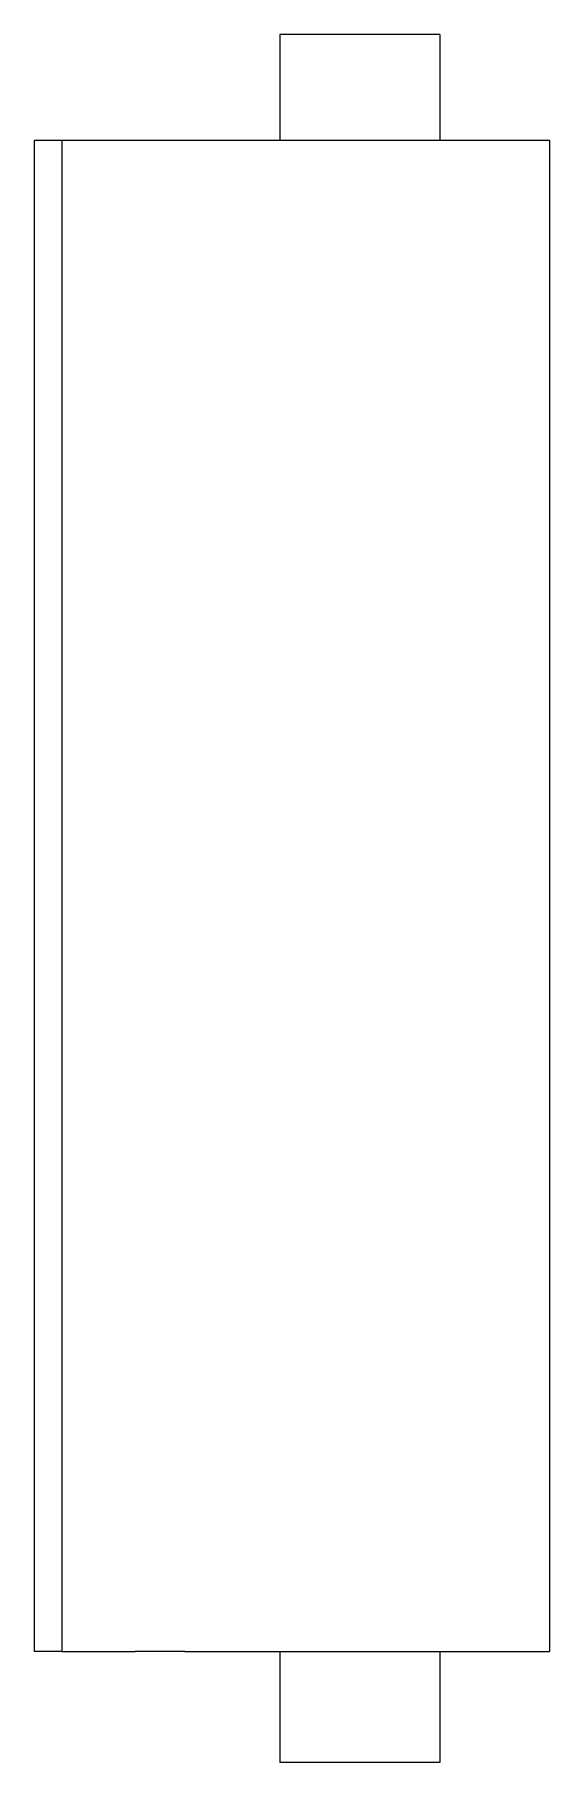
# Model space of a CAD drawing. Header units: metres. Extents: x -19 to 0, y 0 to 63.8.
import ezdxf

# ---------------------------------------------------------------- set-up
doc = ezdxf.new("R2010")
doc.units = ezdxf.units.M

msp = doc.modelspace()

# ---------------------------------------------------------------- linework, layer by layer
for points in [[(-9.95, 63.8), (-9.95, 63.722), (-9.95, 63.644), (-9.95, 63.566), (-9.95, 63.488), (-9.95, 63.41), (-9.95, 63.332), (-9.95, 63.254), (-9.95, 63.176), (-9.95, 63.098), (-9.95, 63.02), (-9.95, 62.942), (-9.95, 62.864), (-9.95, 62.786), (-9.95, 62.708), (-9.95, 62.63), (-9.95, 62.552), (-9.95, 62.474), (-9.95, 62.396), (-9.95, 62.318), (-9.95, 62.24), (-9.95, 62.162), (-9.95, 62.084), (-9.95, 62.006), (-9.95, 61.928), (-9.95, 61.85), (-9.95, 61.772), (-9.95, 61.694), (-9.95, 61.616), (-9.95, 61.538), (-9.95, 61.46), (-9.95, 61.382), (-9.95, 61.304), (-9.95, 61.226), (-9.95, 61.148), (-9.95, 61.07), (-9.95, 60.992), (-9.95, 60.914), (-9.95, 60.836), (-9.95, 60.758), (-9.95, 60.68), (-9.95, 60.602), (-9.95, 60.524), (-9.95, 60.446), (-9.95, 60.368), (-9.95, 60.29), (-9.95, 60.212), (-9.95, 60.134), (-9.95, 60.056), (-9.95, 59.978), (-9.95, 59.9)], [(-7, 63.8), (-7.092, 63.8), (-7.185, 63.8), (-7.277, 63.8), (-7.369, 63.8), (-7.461, 63.8), (-7.552, 63.8), (-7.643, 63.8), (-7.733, 63.8), (-7.822, 63.8), (-7.911, 63.8), (-7.999, 63.8), (-8.084, 63.8), (-8.17, 63.8), (-8.256, 63.8), (-8.338, 63.8), (-8.419, 63.8), (-8.5, 63.8), (-8.58, 63.8), (-8.656, 63.8), (-8.731, 63.8), (-8.807, 63.8), (-8.879, 63.8), (-8.948, 63.8), (-9.017, 63.8), (-9.086, 63.8), (-9.148, 63.8), (-9.209, 63.8), (-9.271, 63.8), (-9.329, 63.8), (-9.383, 63.8), (-9.437, 63.8), (-9.49, 63.8), (-9.536, 63.8), (-9.581, 63.8), (-9.626, 63.8), (-9.668, 63.8), (-9.703, 63.8), (-9.739, 63.8), (-9.774, 63.8), (-9.803, 63.8), (-9.828, 63.8), (-9.854, 63.8), (-9.878, 63.8), (-9.894, 63.8), (-9.909, 63.8), (-9.925, 63.8), (-9.934, 63.8), (-9.94, 63.8), (-9.945, 63.8), (-9.95, 63.8)], [(-4.05, 63.8), (-4.055, 63.8), (-4.06, 63.8), (-4.066, 63.8), (-4.075, 63.8), (-4.091, 63.8), (-4.106, 63.8), (-4.122, 63.8), (-4.146, 63.8), (-4.172, 63.8), (-4.197, 63.8), (-4.226, 63.8), (-4.261, 63.8), (-4.297, 63.8), (-4.332, 63.8), (-4.374, 63.8), (-4.419, 63.8), (-4.464, 63.8), (-4.51, 63.8), (-4.563, 63.8), (-4.617, 63.8), (-4.671, 63.8), (-4.729, 63.8), (-4.791, 63.8), (-4.852, 63.8), (-4.914, 63.8), (-4.983, 63.8), (-5.052, 63.8), (-5.121, 63.8), (-5.193, 63.8), (-5.269, 63.8), (-5.344, 63.8), (-5.42, 63.8), (-5.5, 63.8), (-5.581, 63.8), (-5.662, 63.8), (-5.744, 63.8), (-5.83, 63.8), (-5.916, 63.8), (-6.001, 63.8), (-6.089, 63.8), (-6.178, 63.8), (-6.267, 63.8), (-6.357, 63.8), (-6.448, 63.8), (-6.539, 63.8), (-6.631, 63.8), (-6.723, 63.8), (-6.815, 63.8), (-6.908, 63.8), (-7, 63.8)], [(-4.05, 63.8), (-4.05, 63.722), (-4.05, 63.644), (-4.05, 63.566), (-4.05, 63.488), (-4.05, 63.41), (-4.05, 63.332), (-4.05, 63.254), (-4.05, 63.176), (-4.05, 63.098), (-4.05, 63.02), (-4.05, 62.942), (-4.05, 62.864), (-4.05, 62.786), (-4.05, 62.708), (-4.05, 62.63), (-4.05, 62.552), (-4.05, 62.474), (-4.05, 62.396), (-4.05, 62.318), (-4.05, 62.24), (-4.05, 62.162), (-4.05, 62.084), (-4.05, 62.006), (-4.05, 61.928), (-4.05, 61.85), (-4.05, 61.772), (-4.05, 61.694), (-4.05, 61.616), (-4.05, 61.538), (-4.05, 61.46), (-4.05, 61.382), (-4.05, 61.304), (-4.05, 61.226), (-4.05, 61.148), (-4.05, 61.07), (-4.05, 60.992), (-4.05, 60.914), (-4.05, 60.836), (-4.05, 60.758), (-4.05, 60.68), (-4.05, 60.602), (-4.05, 60.524), (-4.05, 60.446), (-4.05, 60.368), (-4.05, 60.29), (-4.05, 60.212), (-4.05, 60.134), (-4.05, 60.056), (-4.05, 59.978), (-4.05, 59.9)], [(-19, 4.1), (-19, 5.216), (-19, 6.332), (-19, 7.448), (-19, 8.564), (-19, 9.68), (-19, 10.796), (-19, 11.912), (-19, 13.028), (-19, 14.144), (-19, 15.26), (-19, 16.376), (-19, 17.492), (-19, 18.608), (-19, 19.724), (-19, 20.84), (-19, 21.956), (-19, 23.072), (-19, 24.188), (-19, 25.304), (-19, 26.42), (-19, 27.536), (-19, 28.652), (-19, 29.768), (-19, 30.884), (-19, 32), (-19, 33.116), (-19, 34.232), (-19, 35.348), (-19, 36.464), (-19, 37.58), (-19, 38.696), (-19, 39.812), (-19, 40.928), (-19, 42.044), (-19, 43.16), (-19, 44.276), (-19, 45.392), (-19, 46.508), (-19, 47.624), (-19, 48.74), (-19, 49.856), (-19, 50.972), (-19, 52.088), (-19, 53.204), (-19, 54.32), (-19, 55.436), (-19, 56.552), (-19, 57.668), (-19, 58.784), (-19, 59.9)], [(-19, 59.9), (-18.98, 59.9), (-18.96, 59.9), (-18.94, 59.9), (-18.92, 59.9), (-18.9, 59.9), (-18.88, 59.9), (-18.86, 59.9), (-18.84, 59.9), (-18.82, 59.9), (-18.8, 59.9), (-18.78, 59.9), (-18.76, 59.9), (-18.74, 59.9), (-18.72, 59.9), (-18.7, 59.9), (-18.68, 59.9), (-18.66, 59.9), (-18.64, 59.9), (-18.62, 59.9), (-18.6, 59.9), (-18.58, 59.9), (-18.56, 59.9), (-18.54, 59.9), (-18.52, 59.9), (-18.5, 59.9), (-18.48, 59.9), (-18.46, 59.9), (-18.44, 59.9), (-18.42, 59.9), (-18.4, 59.9), (-18.38, 59.9), (-18.36, 59.9), (-18.34, 59.9), (-18.32, 59.9), (-18.3, 59.9), (-18.28, 59.9), (-18.26, 59.9), (-18.24, 59.9), (-18.22, 59.9), (-18.2, 59.9), (-18.18, 59.9), (-18.16, 59.9), (-18.14, 59.9), (-18.12, 59.9), (-18.1, 59.9), (-18.08, 59.9), (-18.06, 59.9), (-18.04, 59.9), (-18.02, 59.9), (-18, 59.9)], [(-18, 59.9), (-17.946, 59.9), (-17.892, 59.9), (-17.837, 59.9), (-17.783, 59.9), (-17.729, 59.9), (-17.675, 59.9), (-17.621, 59.9), (-17.567, 59.9), (-17.512, 59.9), (-17.458, 59.9), (-17.404, 59.9), (-17.35, 59.9), (-17.296, 59.9), (-17.242, 59.9), (-17.187, 59.9), (-17.133, 59.9), (-17.079, 59.9), (-17.025, 59.9), (-16.971, 59.9), (-16.917, 59.9), (-16.862, 59.9), (-16.808, 59.9), (-16.754, 59.9), (-16.7, 59.9), (-16.646, 59.9), (-16.592, 59.9), (-16.537, 59.9), (-16.483, 59.9), (-16.429, 59.9), (-16.375, 59.9), (-16.321, 59.9), (-16.267, 59.9), (-16.212, 59.9), (-16.158, 59.9), (-16.104, 59.9), (-16.05, 59.9), (-15.996, 59.9), (-15.942, 59.9), (-15.887, 59.9), (-15.833, 59.9), (-15.779, 59.9), (-15.725, 59.9), (-15.671, 59.9), (-15.617, 59.9), (-15.562, 59.9), (-15.508, 59.9), (-15.454, 59.9), (-15.4, 59.9), (-15.346, 59.9), (-15.292, 59.9)], [(-18, 59.9), (-18, 58.784), (-18, 57.668), (-18, 56.552), (-18, 55.436), (-18, 54.32), (-18, 53.204), (-18, 52.088), (-18, 50.972), (-18, 49.856), (-18, 48.74), (-18, 47.624), (-18, 46.508), (-18, 45.392), (-18, 44.276), (-18, 43.16), (-18, 42.044), (-18, 40.928), (-18, 39.812), (-18, 38.696), (-18, 37.58), (-18, 36.464), (-18, 35.348), (-18, 34.232), (-18, 33.116), (-18, 32), (-18, 30.884), (-18, 29.768), (-18, 28.652), (-18, 27.536), (-18, 26.42), (-18, 25.304), (-18, 24.188), (-18, 23.072), (-18, 21.956), (-18, 20.84), (-18, 19.724), (-18, 18.608), (-18, 17.492), (-18, 16.376), (-18, 15.26), (-18, 14.144), (-18, 13.028), (-18, 11.912), (-18, 10.796), (-18, 9.68), (-18, 8.564), (-18, 7.448), (-18, 6.332), (-18, 5.216), (-18, 4.1)], [(-15.292, 59.9), (-15.245, 59.9), (-15.198, 59.9), (-15.151, 59.9), (-15.105, 59.9), (-15.058, 59.9), (-15.012, 59.9), (-14.965, 59.9), (-14.919, 59.9), (-14.873, 59.9), (-14.828, 59.9), (-14.782, 59.9), (-14.737, 59.9), (-14.692, 59.9), (-14.647, 59.9), (-14.604, 59.9), (-14.56, 59.9), (-14.516, 59.9), (-14.473, 59.9), (-14.431, 59.9), (-14.389, 59.9), (-14.347, 59.9), (-14.306, 59.9), (-14.266, 59.9), (-14.226, 59.9), (-14.186, 59.9), (-14.148, 59.9), (-14.11, 59.9), (-14.072, 59.9), (-14.035, 59.9), (-14, 59.9), (-13.964, 59.9), (-13.929, 59.9), (-13.896, 59.9), (-13.863, 59.9), (-13.83, 59.9), (-13.798, 59.9), (-13.768, 59.9), (-13.738, 59.9), (-13.708, 59.9), (-13.681, 59.9), (-13.654, 59.9), (-13.627, 59.9), (-13.601, 59.9), (-13.577, 59.9), (-13.554, 59.9), (-13.53, 59.9), (-13.509, 59.9), (-13.489, 59.9), (-13.469, 59.9), (-13.449, 59.9)], [(-13.449, 59.9), (-13.266, 59.9), (-13.083, 59.9), (-12.9, 59.9), (-12.691, 59.9), (-12.446, 59.9), (-12.201, 59.9), (-11.956, 59.9), (-11.666, 59.9), (-11.368, 59.9), (-11.071, 59.9), (-10.761, 59.9), (-10.422, 59.9), (-10.083, 59.9), (-9.745, 59.9), (-9.385, 59.9), (-9.018, 59.9), (-8.651, 59.9), (-8.281, 59.9), (-7.9, 59.9), (-7.518, 59.9), (-7.137, 59.9), (-6.755, 59.9), (-6.374, 59.9), (-5.993, 59.9), (-5.611, 59.9), (-5.245, 59.9), (-4.878, 59.9), (-4.512, 59.9), (-4.158, 59.9), (-3.82, 59.9), (-3.483, 59.9), (-3.145, 59.9), (-2.844, 59.9), (-2.548, 59.9), (-2.252, 59.9), (-1.971, 59.9), (-1.729, 59.9), (-1.486, 59.9), (-1.243, 59.9), (-1.045, 59.9), (-0.865, 59.9), (-0.685, 59.9), (-0.514, 59.9), (-0.403, 59.9), (-0.292, 59.9), (-0.181, 59.9), (-0.112, 59.9), (-0.075, 59.9), (-0.037, 59.9), (0, 59.9)], [(0, 59.9), (0, 58.784), (0, 57.668), (0, 56.552), (0, 55.436), (0, 54.32), (0, 53.204), (0, 52.088), (0, 50.972), (0, 49.856), (0, 48.74), (0, 47.624), (0, 46.508), (0, 45.392), (0, 44.276), (0, 43.16), (0, 42.044), (0, 40.928), (0, 39.812), (0, 38.696), (0, 37.58), (0, 36.464), (0, 35.348), (0, 34.232), (0, 33.116), (0, 32), (0, 30.884), (0, 29.768), (0, 28.652), (0, 27.536), (0, 26.42), (0, 25.304), (0, 24.188), (0, 23.072), (0, 21.956), (0, 20.84), (0, 19.724), (0, 18.608), (0, 17.492), (0, 16.376), (0, 15.26), (0, 14.144), (0, 13.028), (0, 11.912), (0, 10.796), (0, 9.68), (0, 8.564), (0, 7.448), (0, 6.332), (0, 5.216), (0, 4.1)], [(-18, 4.1), (-18.02, 4.1), (-18.04, 4.1), (-18.06, 4.1), (-18.08, 4.1), (-18.1, 4.1), (-18.12, 4.1), (-18.14, 4.1), (-18.16, 4.1), (-18.18, 4.1), (-18.2, 4.1), (-18.22, 4.1), (-18.24, 4.1), (-18.26, 4.1), (-18.28, 4.1), (-18.3, 4.1), (-18.32, 4.1), (-18.34, 4.1), (-18.36, 4.1), (-18.38, 4.1), (-18.4, 4.1), (-18.42, 4.1), (-18.44, 4.1), (-18.46, 4.1), (-18.48, 4.1), (-18.5, 4.1), (-18.52, 4.1), (-18.54, 4.1), (-18.56, 4.1), (-18.58, 4.1), (-18.6, 4.1), (-18.62, 4.1), (-18.64, 4.1), (-18.66, 4.1), (-18.68, 4.1), (-18.7, 4.1), (-18.72, 4.1), (-18.74, 4.1), (-18.76, 4.1), (-18.78, 4.1), (-18.8, 4.1), (-18.82, 4.1), (-18.84, 4.1), (-18.86, 4.1), (-18.88, 4.1), (-18.9, 4.1), (-18.92, 4.1), (-18.94, 4.1), (-18.96, 4.1), (-18.98, 4.1), (-19, 4.1)], [(-18, 4.1), (-17.946, 4.1), (-17.892, 4.1), (-17.837, 4.1), (-17.783, 4.1), (-17.729, 4.1), (-17.675, 4.1), (-17.621, 4.1), (-17.567, 4.1), (-17.512, 4.1), (-17.458, 4.1), (-17.404, 4.1), (-17.35, 4.1), (-17.296, 4.1), (-17.242, 4.1), (-17.187, 4.1), (-17.133, 4.1), (-17.079, 4.1), (-17.025, 4.1), (-16.971, 4.1), (-16.917, 4.1), (-16.862, 4.1), (-16.808, 4.1), (-16.754, 4.1), (-16.7, 4.1), (-16.646, 4.1), (-16.592, 4.1), (-16.537, 4.1), (-16.483, 4.1), (-16.429, 4.1), (-16.375, 4.1), (-16.321, 4.1), (-16.267, 4.1), (-16.212, 4.1), (-16.158, 4.1), (-16.104, 4.1), (-16.05, 4.1), (-15.996, 4.1), (-15.942, 4.1), (-15.887, 4.1), (-15.833, 4.1), (-15.779, 4.1), (-15.725, 4.1), (-15.671, 4.1), (-15.617, 4.1), (-15.562, 4.1), (-15.508, 4.1), (-15.454, 4.1), (-15.4, 4.1), (-15.346, 4.1), (-15.292, 4.1)], [(-13.449, 4.1), (-13.469, 4.1), (-13.489, 4.1), (-13.509, 4.1), (-13.53, 4.1), (-13.554, 4.1), (-13.577, 4.1), (-13.601, 4.1), (-13.627, 4.1), (-13.654, 4.1), (-13.681, 4.1), (-13.708, 4.1), (-13.738, 4.1), (-13.768, 4.1), (-13.798, 4.1), (-13.83, 4.1), (-13.863, 4.1), (-13.896, 4.1), (-13.929, 4.1), (-13.964, 4.1), (-14, 4.1), (-14.035, 4.1), (-14.072, 4.1), (-14.11, 4.1), (-14.148, 4.1), (-14.186, 4.1), (-14.226, 4.1), (-14.266, 4.1), (-14.306, 4.1), (-14.347, 4.1), (-14.389, 4.1), (-14.431, 4.1), (-14.473, 4.1), (-14.516, 4.1), (-14.56, 4.1), (-14.604, 4.1), (-14.647, 4.1), (-14.692, 4.1), (-14.737, 4.1), (-14.782, 4.1), (-14.828, 4.1), (-14.873, 4.1), (-14.919, 4.1), (-14.965, 4.1), (-15.012, 4.1), (-15.058, 4.1), (-15.105, 4.1), (-15.151, 4.1), (-15.198, 4.1), (-15.245, 4.1), (-15.292, 4.1)], [(-13.449, 4.1), (-13.266, 4.1), (-13.083, 4.1), (-12.9, 4.1), (-12.691, 4.1), (-12.446, 4.1), (-12.201, 4.1), (-11.956, 4.1), (-11.666, 4.1), (-11.368, 4.1), (-11.071, 4.1), (-10.761, 4.1), (-10.422, 4.1), (-10.083, 4.1), (-9.745, 4.1), (-9.385, 4.1), (-9.018, 4.1), (-8.651, 4.1), (-8.281, 4.1), (-7.9, 4.1), (-7.518, 4.1), (-7.137, 4.1), (-6.755, 4.1), (-6.374, 4.1), (-5.993, 4.1), (-5.611, 4.1), (-5.245, 4.1), (-4.878, 4.1), (-4.512, 4.1), (-4.158, 4.1), (-3.82, 4.1), (-3.483, 4.1), (-3.145, 4.1), (-2.844, 4.1), (-2.548, 4.1), (-2.252, 4.1), (-1.971, 4.1), (-1.729, 4.1), (-1.486, 4.1), (-1.243, 4.1), (-1.045, 4.1), (-0.865, 4.1), (-0.685, 4.1), (-0.514, 4.1), (-0.403, 4.1), (-0.292, 4.1), (-0.181, 4.1), (-0.112, 4.1), (-0.075, 4.1), (-0.037, 4.1), (0, 4.1)], [(-9.95, 4.1), (-9.95, 4.018), (-9.95, 3.936), (-9.95, 3.854), (-9.95, 3.772), (-9.95, 3.69), (-9.95, 3.608), (-9.95, 3.526), (-9.95, 3.444), (-9.95, 3.362), (-9.95, 3.28), (-9.95, 3.198), (-9.95, 3.116), (-9.95, 3.034), (-9.95, 2.952), (-9.95, 2.87), (-9.95, 2.788), (-9.95, 2.706), (-9.95, 2.624), (-9.95, 2.542), (-9.95, 2.46), (-9.95, 2.378), (-9.95, 2.296), (-9.95, 2.214), (-9.95, 2.132), (-9.95, 2.05), (-9.95, 1.968), (-9.95, 1.886), (-9.95, 1.804), (-9.95, 1.722), (-9.95, 1.64), (-9.95, 1.558), (-9.95, 1.476), (-9.95, 1.394), (-9.95, 1.312), (-9.95, 1.23), (-9.95, 1.148), (-9.95, 1.066), (-9.95, 0.984), (-9.95, 0.902), (-9.95, 0.82), (-9.95, 0.738), (-9.95, 0.656), (-9.95, 0.574), (-9.95, 0.492), (-9.95, 0.41), (-9.95, 0.328), (-9.95, 0.246), (-9.95, 0.164), (-9.95, 0.082), (-9.95, 0)], [(-4.05, 4.1), (-4.05, 4.018), (-4.05, 3.936), (-4.05, 3.854), (-4.05, 3.772), (-4.05, 3.69), (-4.05, 3.608), (-4.05, 3.526), (-4.05, 3.444), (-4.05, 3.362), (-4.05, 3.28), (-4.05, 3.198), (-4.05, 3.116), (-4.05, 3.034), (-4.05, 2.952), (-4.05, 2.87), (-4.05, 2.788), (-4.05, 2.706), (-4.05, 2.624), (-4.05, 2.542), (-4.05, 2.46), (-4.05, 2.378), (-4.05, 2.296), (-4.05, 2.214), (-4.05, 2.132), (-4.05, 2.05), (-4.05, 1.968), (-4.05, 1.886), (-4.05, 1.804), (-4.05, 1.722), (-4.05, 1.64), (-4.05, 1.558), (-4.05, 1.476), (-4.05, 1.394), (-4.05, 1.312), (-4.05, 1.23), (-4.05, 1.148), (-4.05, 1.066), (-4.05, 0.984), (-4.05, 0.902), (-4.05, 0.82), (-4.05, 0.738), (-4.05, 0.656), (-4.05, 0.574), (-4.05, 0.492), (-4.05, 0.41), (-4.05, 0.328), (-4.05, 0.246), (-4.05, 0.164), (-4.05, 0.082), (-4.05, 0)], [(-7, 0), (-7.092, 0), (-7.185, 0), (-7.277, 0), (-7.369, 0), (-7.461, 0), (-7.552, 0), (-7.643, 0), (-7.733, 0), (-7.822, 0), (-7.911, 0), (-7.999, 0), (-8.084, 0), (-8.17, 0), (-8.256, 0), (-8.338, 0), (-8.419, 0), (-8.5, 0), (-8.58, 0), (-8.656, 0), (-8.731, 0), (-8.807, 0), (-8.879, 0), (-8.948, 0), (-9.017, 0), (-9.086, 0), (-9.148, 0), (-9.209, 0), (-9.271, 0), (-9.329, 0), (-9.383, 0), (-9.437, 0), (-9.49, 0), (-9.536, 0), (-9.581, 0), (-9.626, 0), (-9.668, 0), (-9.703, 0), (-9.739, 0), (-9.774, 0), (-9.803, 0), (-9.828, 0), (-9.854, 0), (-9.878, 0), (-9.894, 0), (-9.909, 0), (-9.925, 0), (-9.934, 0), (-9.94, 0), (-9.945, 0), (-9.95, 0)], [(-4.05, 0), (-4.055, 0), (-4.06, 0), (-4.066, 0), (-4.075, 0), (-4.091, 0), (-4.106, 0), (-4.122, 0), (-4.146, 0), (-4.172, 0), (-4.197, 0), (-4.226, 0), (-4.261, 0), (-4.297, 0), (-4.332, 0), (-4.374, 0), (-4.419, 0), (-4.464, 0), (-4.51, 0), (-4.563, 0), (-4.617, 0), (-4.671, 0), (-4.729, 0), (-4.791, 0), (-4.852, 0), (-4.914, 0), (-4.983, 0), (-5.052, 0), (-5.121, 0), (-5.193, 0), (-5.269, 0), (-5.344, 0), (-5.42, 0), (-5.5, 0), (-5.581, 0), (-5.662, 0), (-5.744, 0), (-5.83, 0), (-5.916, 0), (-6.001, 0), (-6.089, 0), (-6.178, 0), (-6.267, 0), (-6.357, 0), (-6.448, 0), (-6.539, 0), (-6.631, 0), (-6.723, 0), (-6.815, 0), (-6.908, 0), (-7, 0)]]:
    msp.add_lwpolyline(points)

doc.saveas('drawing.dxf')
